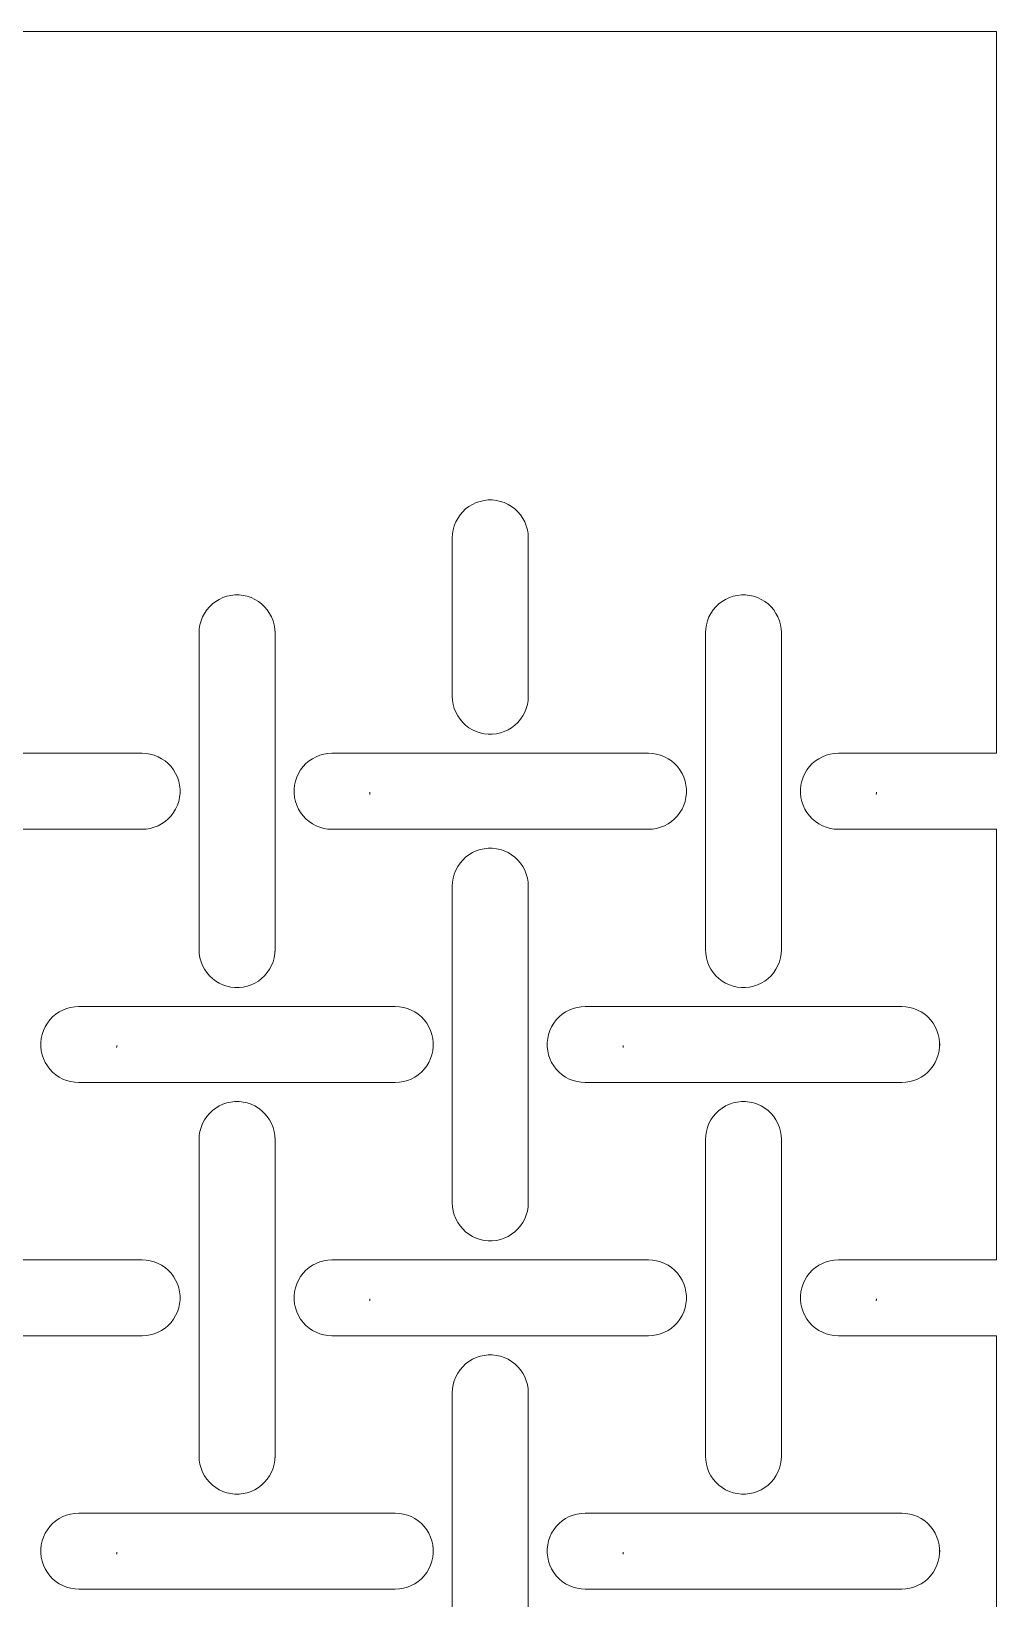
# Model space of a CAD drawing. Header units: metres. Extents: x 0 to 140, y 0 to 240.
# Drawn here: x 101.9 to 140, y 178.1 to 240 of the extents above; entities that cross this region are included whole.
import ezdxf

# ---------------------------------------------------------------- set-up
doc = ezdxf.new("R2010")
doc.units = ezdxf.units.M
doc.layers.add('TOP', color=1, linetype='Continuous', lineweight=0)

msp = doc.modelspace()

# ---------------------------------------------------------------- linework, layer by layer
at = {"layer": 'TOP'}
for p, q in [((140, 240), (0, 240)), ((140, 211.5), (140, 240)), ((118.715, 220.773), (118.806, 220.908)), ((118.806, 220.908), (118.911, 221.032)), ((118.911, 221.032), (119.029, 221.143)), ((119.029, 221.143), (119.158, 221.242)), ((119.158, 221.242), (119.297, 221.325)), ((119.297, 221.325), (119.445, 221.393)), ((119.445, 221.393), (119.599, 221.445)), ((119.599, 221.445), (119.757, 221.48)), ((119.757, 221.48), (119.919, 221.498)), ((119.919, 221.498), (120.081, 221.498)), ((120.081, 221.498), (120.243, 221.48)), ((120.243, 221.48), (120.401, 221.445)), ((120.401, 221.445), (120.555, 221.393)), ((120.555, 221.393), (120.703, 221.325)), ((120.703, 221.325), (120.842, 221.242)), ((120.842, 221.242), (120.971, 221.143)), ((120.971, 221.143), (121.089, 221.032)), ((121.089, 221.032), (121.194, 220.908)), ((121.194, 220.908), (121.285, 220.773)), ((118.509, 220.162), (118.535, 220.322)), ((118.535, 220.322), (118.579, 220.479)), ((118.579, 220.479), (118.639, 220.63)), ((118.639, 220.63), (118.715, 220.773)), ((121.285, 220.773), (121.361, 220.63)), ((121.361, 220.63), (121.421, 220.479)), ((121.421, 220.479), (121.465, 220.322)), ((121.465, 220.322), (121.491, 220.162)), ((118.5, 220), (118.509, 220.162)), ((118.5, 213.75), (118.5, 220)), ((121.491, 220.162), (121.5, 220)), ((121.5, 213.75), (121.5, 220)), ((108.806, 217.158), (108.911, 217.282)), ((108.911, 217.282), (109.029, 217.393)), ((109.029, 217.393), (109.158, 217.492)), ((109.158, 217.492), (109.297, 217.575)), ((109.297, 217.575), (109.445, 217.643)), ((109.445, 217.643), (109.599, 217.695)), ((109.599, 217.695), (109.757, 217.73)), ((109.757, 217.73), (109.919, 217.748)), ((109.919, 217.748), (110.081, 217.748)), ((110.081, 217.748), (110.243, 217.73)), ((110.243, 217.73), (110.401, 217.695)), ((110.401, 217.695), (110.555, 217.643)), ((110.555, 217.643), (110.703, 217.575)), ((110.703, 217.575), (110.842, 217.492)), ((110.842, 217.492), (110.971, 217.393)), ((110.971, 217.393), (111.089, 217.282)), ((111.089, 217.282), (111.194, 217.158)), ((128.806, 217.158), (128.911, 217.282)), ((128.911, 217.282), (129.029, 217.393)), ((129.029, 217.393), (129.158, 217.492)), ((129.158, 217.492), (129.297, 217.575)), ((129.297, 217.575), (129.445, 217.643)), ((129.445, 217.643), (129.599, 217.695)), ((129.599, 217.695), (129.757, 217.73)), ((129.757, 217.73), (129.919, 217.748)), ((129.919, 217.748), (130.081, 217.748)), ((130.081, 217.748), (130.243, 217.73)), ((130.243, 217.73), (130.401, 217.695)), ((130.401, 217.695), (130.555, 217.643)), ((130.555, 217.643), (130.703, 217.575)), ((130.703, 217.575), (130.842, 217.492)), ((130.842, 217.492), (130.971, 217.393)), ((130.971, 217.393), (131.089, 217.282)), ((131.089, 217.282), (131.194, 217.158)), ((108.509, 216.412), (108.535, 216.572)), ((108.535, 216.572), (108.579, 216.729)), ((108.579, 216.729), (108.639, 216.88)), ((108.639, 216.88), (108.715, 217.023)), ((108.715, 217.023), (108.806, 217.158)), ((111.194, 217.158), (111.285, 217.023)), ((111.285, 217.023), (111.361, 216.88)), ((111.361, 216.88), (111.421, 216.729)), ((111.421, 216.729), (111.465, 216.572)), ((111.465, 216.572), (111.491, 216.412)), ((128.509, 216.412), (128.535, 216.572)), ((128.535, 216.572), (128.579, 216.729)), ((128.579, 216.729), (128.639, 216.88)), ((128.639, 216.88), (128.715, 217.023)), ((128.715, 217.023), (128.806, 217.158)), ((131.194, 217.158), (131.285, 217.023)), ((131.285, 217.023), (131.361, 216.88)), ((131.361, 216.88), (131.421, 216.729)), ((131.421, 216.729), (131.465, 216.572)), ((131.465, 216.572), (131.491, 216.412)), ((108.5, 216.25), (108.509, 216.412)), ((108.5, 203.75), (108.5, 216.25)), ((111.491, 216.412), (111.5, 216.25)), ((111.5, 203.75), (111.5, 216.25)), ((128.5, 216.25), (128.509, 216.412)), ((128.5, 203.75), (128.5, 216.25)), ((131.491, 216.412), (131.5, 216.25)), ((131.5, 203.75), (131.5, 216.25)), ((118.5, 213.75), (118.509, 213.588)), ((118.509, 213.588), (118.535, 213.428)), ((121.465, 213.428), (121.491, 213.588)), ((121.491, 213.588), (121.5, 213.75)), ((118.535, 213.428), (118.579, 213.271)), ((118.579, 213.271), (118.639, 213.12)), ((118.639, 213.12), (118.715, 212.977)), ((118.715, 212.977), (118.806, 212.842)), ((121.194, 212.842), (121.285, 212.977)), ((121.285, 212.977), (121.361, 213.12)), ((121.361, 213.12), (121.421, 213.271)), ((121.421, 213.271), (121.465, 213.428)), ((118.806, 212.842), (118.911, 212.718)), ((118.911, 212.718), (119.029, 212.607)), ((119.029, 212.607), (119.158, 212.508)), ((119.158, 212.508), (119.297, 212.425)), ((119.297, 212.425), (119.445, 212.357)), ((119.445, 212.357), (119.599, 212.305)), ((119.599, 212.305), (119.757, 212.27)), ((119.757, 212.27), (119.919, 212.252)), ((119.919, 212.252), (120.081, 212.252)), ((120.081, 212.252), (120.243, 212.27)), ((120.243, 212.27), (120.401, 212.305)), ((120.401, 212.305), (120.555, 212.357)), ((120.555, 212.357), (120.703, 212.425)), ((120.703, 212.425), (120.842, 212.508)), ((120.842, 212.508), (120.971, 212.607)), ((120.971, 212.607), (121.089, 212.718)), ((121.089, 212.718), (121.194, 212.842)), ((93.75, 211.5), (106.25, 211.5)), ((106.25, 211.5), (106.412, 211.491)), ((106.412, 211.491), (106.572, 211.465)), ((106.572, 211.465), (106.729, 211.421)), ((106.729, 211.421), (106.88, 211.361)), ((106.88, 211.361), (107.023, 211.285)), ((107.023, 211.285), (107.158, 211.194)), ((107.158, 211.194), (107.282, 211.089)), ((107.282, 211.089), (107.393, 210.971)), ((112.607, 210.971), (112.718, 211.089)), ((112.718, 211.089), (112.842, 211.194)), ((112.842, 211.194), (112.977, 211.285)), ((112.977, 211.285), (113.12, 211.361)), ((113.12, 211.361), (113.271, 211.421)), ((113.271, 211.421), (113.428, 211.465)), ((113.428, 211.465), (113.588, 211.491)), ((113.588, 211.491), (113.75, 211.5)), ((113.75, 211.5), (126.25, 211.5)), ((126.25, 211.5), (126.412, 211.491)), ((126.412, 211.491), (126.572, 211.465)), ((126.572, 211.465), (126.729, 211.421)), ((126.729, 211.421), (126.88, 211.361)), ((126.88, 211.361), (127.023, 211.285)), ((127.023, 211.285), (127.158, 211.194)), ((127.158, 211.194), (127.282, 211.089)), ((127.282, 211.089), (127.393, 210.971)), ((132.607, 210.971), (132.718, 211.089)), ((132.718, 211.089), (132.842, 211.194)), ((132.842, 211.194), (132.977, 211.285)), ((132.977, 211.285), (133.12, 211.361)), ((133.12, 211.361), (133.271, 211.421)), ((133.271, 211.421), (133.428, 211.465)), ((133.428, 211.465), (133.588, 211.491)), ((133.588, 211.491), (133.75, 211.5)), ((133.75, 211.5), (140, 211.5)), ((107.393, 210.971), (107.492, 210.842)), ((107.492, 210.842), (107.575, 210.703)), ((107.575, 210.703), (107.643, 210.555)), ((107.643, 210.555), (107.695, 210.401)), ((107.695, 210.401), (107.73, 210.243)), ((112.27, 210.243), (112.305, 210.401)), ((112.305, 210.401), (112.357, 210.555)), ((112.357, 210.555), (112.425, 210.703)), ((112.425, 210.703), (112.508, 210.842)), ((112.508, 210.842), (112.607, 210.971)), ((127.393, 210.971), (127.492, 210.842)), ((127.492, 210.842), (127.575, 210.703)), ((127.575, 210.703), (127.643, 210.555)), ((127.643, 210.555), (127.695, 210.401)), ((127.695, 210.401), (127.73, 210.243)), ((132.27, 210.243), (132.305, 210.401)), ((132.305, 210.401), (132.357, 210.555)), ((132.357, 210.555), (132.425, 210.703)), ((132.425, 210.703), (132.508, 210.842)), ((132.508, 210.842), (132.607, 210.971)), ((107.73, 210.243), (107.748, 210.081)), ((107.748, 209.919), (107.73, 209.757)), ((107.748, 210.081), (107.748, 209.919)), ((112.252, 210.081), (112.27, 210.243)), ((112.252, 209.919), (112.252, 210.081)), ((112.27, 209.757), (112.252, 209.919)), ((127.73, 210.243), (127.748, 210.081)), ((127.748, 209.919), (127.73, 209.757)), ((127.748, 210.081), (127.748, 209.919)), ((132.252, 210.081), (132.27, 210.243)), ((132.252, 209.919), (132.252, 210.081)), ((132.27, 209.757), (132.252, 209.919)), ((107.492, 209.158), (107.393, 209.029)), ((107.575, 209.297), (107.492, 209.158)), ((107.643, 209.445), (107.575, 209.297)), ((107.695, 209.599), (107.643, 209.445)), ((107.73, 209.757), (107.695, 209.599)), ((112.305, 209.599), (112.27, 209.757)), ((112.357, 209.445), (112.305, 209.599)), ((112.425, 209.297), (112.357, 209.445)), ((112.508, 209.158), (112.425, 209.297)), ((112.607, 209.029), (112.508, 209.158)), ((127.492, 209.158), (127.393, 209.029)), ((127.575, 209.297), (127.492, 209.158)), ((127.643, 209.445), (127.575, 209.297)), ((127.695, 209.599), (127.643, 209.445)), ((127.73, 209.757), (127.695, 209.599)), ((132.305, 209.599), (132.27, 209.757)), ((132.357, 209.445), (132.305, 209.599)), ((132.425, 209.297), (132.357, 209.445)), ((132.508, 209.158), (132.425, 209.297)), ((132.607, 209.029), (132.508, 209.158)), ((106.572, 208.535), (106.412, 208.509)), ((106.729, 208.579), (106.572, 208.535)), ((106.88, 208.639), (106.729, 208.579)), ((107.023, 208.715), (106.88, 208.639)), ((107.158, 208.806), (107.023, 208.715)), ((107.282, 208.911), (107.158, 208.806)), ((107.393, 209.029), (107.282, 208.911)), ((112.718, 208.911), (112.607, 209.029)), ((112.842, 208.806), (112.718, 208.911)), ((112.977, 208.715), (112.842, 208.806)), ((113.12, 208.639), (112.977, 208.715)), ((113.271, 208.579), (113.12, 208.639)), ((113.428, 208.535), (113.271, 208.579)), ((113.588, 208.509), (113.428, 208.535)), ((126.572, 208.535), (126.412, 208.509)), ((126.729, 208.579), (126.572, 208.535)), ((126.88, 208.639), (126.729, 208.579)), ((127.023, 208.715), (126.88, 208.639)), ((127.158, 208.806), (127.023, 208.715)), ((127.282, 208.911), (127.158, 208.806)), ((127.393, 209.029), (127.282, 208.911)), ((132.718, 208.911), (132.607, 209.029)), ((132.842, 208.806), (132.718, 208.911)), ((132.977, 208.715), (132.842, 208.806)), ((133.12, 208.639), (132.977, 208.715)), ((133.271, 208.579), (133.12, 208.639)), ((133.428, 208.535), (133.271, 208.579)), ((133.588, 208.509), (133.428, 208.535)), ((93.75, 208.5), (106.25, 208.5)), ((106.412, 208.509), (106.25, 208.5)), ((113.75, 208.5), (113.588, 208.509)), ((113.75, 208.5), (126.25, 208.5)), ((126.412, 208.509), (126.25, 208.5)), ((133.75, 208.5), (133.588, 208.509)), ((133.75, 208.5), (140, 208.5)), ((140, 191.5), (140, 208.5)), ((118.911, 207.282), (119.029, 207.393)), ((119.029, 207.393), (119.158, 207.492)), ((119.158, 207.492), (119.297, 207.575)), ((119.297, 207.575), (119.445, 207.643)), ((119.445, 207.643), (119.599, 207.695)), ((119.599, 207.695), (119.757, 207.73)), ((119.757, 207.73), (119.919, 207.748)), ((119.919, 207.748), (120.081, 207.748)), ((120.081, 207.748), (120.243, 207.73)), ((120.243, 207.73), (120.401, 207.695)), ((120.401, 207.695), (120.555, 207.643)), ((120.555, 207.643), (120.703, 207.575)), ((120.703, 207.575), (120.842, 207.492)), ((120.842, 207.492), (120.971, 207.393)), ((120.971, 207.393), (121.089, 207.282)), ((118.535, 206.572), (118.579, 206.729)), ((118.579, 206.729), (118.639, 206.88)), ((118.639, 206.88), (118.715, 207.023)), ((118.715, 207.023), (118.806, 207.158)), ((118.806, 207.158), (118.911, 207.282)), ((121.089, 207.282), (121.194, 207.158)), ((121.194, 207.158), (121.285, 207.023)), ((121.285, 207.023), (121.361, 206.88)), ((121.361, 206.88), (121.421, 206.729)), ((121.421, 206.729), (121.465, 206.572)), ((118.5, 206.25), (118.509, 206.412)), ((118.5, 193.75), (118.5, 206.25)), ((118.509, 206.412), (118.535, 206.572)), ((121.465, 206.572), (121.491, 206.412)), ((121.491, 206.412), (121.5, 206.25)), ((121.5, 193.75), (121.5, 206.25)), ((108.5, 203.75), (108.509, 203.588)), ((108.509, 203.588), (108.535, 203.428)), ((111.465, 203.428), (111.491, 203.588)), ((111.491, 203.588), (111.5, 203.75)), ((128.5, 203.75), (128.509, 203.588)), ((128.509, 203.588), (128.535, 203.428)), ((131.465, 203.428), (131.491, 203.588)), ((131.491, 203.588), (131.5, 203.75)), ((108.535, 203.428), (108.579, 203.271)), ((108.579, 203.271), (108.639, 203.12)), ((108.639, 203.12), (108.715, 202.977)), ((108.715, 202.977), (108.806, 202.842)), ((111.194, 202.842), (111.285, 202.977)), ((111.285, 202.977), (111.361, 203.12)), ((111.361, 203.12), (111.421, 203.271)), ((111.421, 203.271), (111.465, 203.428)), ((128.535, 203.428), (128.579, 203.271)), ((128.579, 203.271), (128.639, 203.12)), ((128.639, 203.12), (128.715, 202.977)), ((128.715, 202.977), (128.806, 202.842)), ((131.194, 202.842), (131.285, 202.977)), ((131.285, 202.977), (131.361, 203.12)), ((131.361, 203.12), (131.421, 203.271)), ((131.421, 203.271), (131.465, 203.428)), ((108.806, 202.842), (108.911, 202.718)), ((108.911, 202.718), (109.029, 202.607)), ((109.029, 202.607), (109.158, 202.508)), ((109.158, 202.508), (109.297, 202.425)), ((109.297, 202.425), (109.445, 202.357)), ((109.445, 202.357), (109.599, 202.305)), ((110.401, 202.305), (110.555, 202.357)), ((110.555, 202.357), (110.703, 202.425)), ((110.703, 202.425), (110.842, 202.508)), ((110.842, 202.508), (110.971, 202.607)), ((110.971, 202.607), (111.089, 202.718)), ((111.089, 202.718), (111.194, 202.842)), ((128.806, 202.842), (128.911, 202.718)), ((128.911, 202.718), (129.029, 202.607)), ((129.029, 202.607), (129.158, 202.508)), ((129.158, 202.508), (129.297, 202.425)), ((129.297, 202.425), (129.445, 202.357)), ((129.445, 202.357), (129.599, 202.305)), ((130.401, 202.305), (130.555, 202.357)), ((130.555, 202.357), (130.703, 202.425)), ((130.703, 202.425), (130.842, 202.508)), ((130.842, 202.508), (130.971, 202.607)), ((130.971, 202.607), (131.089, 202.718)), ((131.089, 202.718), (131.194, 202.842)), ((109.599, 202.305), (109.757, 202.27)), ((109.757, 202.27), (109.919, 202.252)), ((109.919, 202.252), (110.081, 202.252)), ((110.081, 202.252), (110.243, 202.27)), ((110.243, 202.27), (110.401, 202.305)), ((129.599, 202.305), (129.757, 202.27)), ((129.757, 202.27), (129.919, 202.252)), ((129.919, 202.252), (130.081, 202.252)), ((130.081, 202.252), (130.243, 202.27)), ((130.243, 202.27), (130.401, 202.305)), ((102.718, 201.089), (102.842, 201.194)), ((102.842, 201.194), (102.977, 201.285)), ((102.977, 201.285), (103.12, 201.361)), ((103.12, 201.361), (103.271, 201.421)), ((103.271, 201.421), (103.428, 201.465)), ((103.428, 201.465), (103.588, 201.491)), ((103.588, 201.491), (103.75, 201.5)), ((103.75, 201.5), (116.25, 201.5)), ((116.25, 201.5), (116.412, 201.491)), ((116.412, 201.491), (116.572, 201.465)), ((116.572, 201.465), (116.729, 201.421)), ((116.729, 201.421), (116.88, 201.361)), ((116.88, 201.361), (117.023, 201.285)), ((117.023, 201.285), (117.158, 201.194)), ((117.158, 201.194), (117.282, 201.089)), ((122.718, 201.089), (122.842, 201.194)), ((122.842, 201.194), (122.977, 201.285)), ((122.977, 201.285), (123.12, 201.361)), ((123.12, 201.361), (123.271, 201.421)), ((123.271, 201.421), (123.428, 201.465)), ((123.428, 201.465), (123.588, 201.491)), ((123.588, 201.491), (123.75, 201.5)), ((123.75, 201.5), (136.25, 201.5)), ((136.25, 201.5), (136.412, 201.491)), ((136.412, 201.491), (136.572, 201.465)), ((136.572, 201.465), (136.729, 201.421)), ((136.729, 201.421), (136.88, 201.361)), ((136.88, 201.361), (137.023, 201.285)), ((137.023, 201.285), (137.158, 201.194)), ((137.158, 201.194), (137.282, 201.089)), ((102.305, 200.401), (102.357, 200.555)), ((102.357, 200.555), (102.425, 200.703)), ((102.425, 200.703), (102.508, 200.842)), ((102.508, 200.842), (102.607, 200.971)), ((102.607, 200.971), (102.718, 201.089)), ((117.282, 201.089), (117.393, 200.971)), ((117.393, 200.971), (117.492, 200.842)), ((117.492, 200.842), (117.575, 200.703)), ((117.575, 200.703), (117.643, 200.555)), ((117.643, 200.555), (117.695, 200.401)), ((122.305, 200.401), (122.357, 200.555)), ((122.357, 200.555), (122.425, 200.703)), ((122.425, 200.703), (122.508, 200.842)), ((122.508, 200.842), (122.607, 200.971)), ((122.607, 200.971), (122.718, 201.089)), ((137.282, 201.089), (137.393, 200.971)), ((137.393, 200.971), (137.492, 200.842)), ((137.492, 200.842), (137.575, 200.703)), ((137.575, 200.703), (137.643, 200.555)), ((137.643, 200.555), (137.695, 200.401)), ((102.252, 200.081), (102.27, 200.243)), ((102.252, 199.919), (102.252, 200.081)), ((102.27, 199.757), (102.252, 199.919)), ((102.27, 200.243), (102.305, 200.401)), ((117.695, 200.401), (117.73, 200.243)), ((117.73, 200.243), (117.748, 200.081)), ((117.748, 199.919), (117.73, 199.757)), ((117.748, 200.081), (117.748, 199.919)), ((122.252, 200.081), (122.27, 200.243)), ((122.252, 199.919), (122.252, 200.081)), ((122.27, 199.757), (122.252, 199.919)), ((122.27, 200.243), (122.305, 200.401)), ((137.695, 200.401), (137.73, 200.243)), ((137.73, 200.243), (137.748, 200.081)), ((137.748, 199.919), (137.73, 199.757)), ((137.748, 200.081), (137.748, 199.919)), ((102.305, 199.599), (102.27, 199.757)), ((102.357, 199.445), (102.305, 199.599)), ((102.425, 199.297), (102.357, 199.445)), ((102.508, 199.158), (102.425, 199.297)), ((117.575, 199.297), (117.492, 199.158)), ((117.643, 199.445), (117.575, 199.297)), ((117.695, 199.599), (117.643, 199.445)), ((117.73, 199.757), (117.695, 199.599)), ((122.305, 199.599), (122.27, 199.757)), ((122.357, 199.445), (122.305, 199.599)), ((122.425, 199.297), (122.357, 199.445)), ((122.508, 199.158), (122.425, 199.297)), ((137.575, 199.297), (137.492, 199.158)), ((137.643, 199.445), (137.575, 199.297)), ((137.695, 199.599), (137.643, 199.445)), ((137.73, 199.757), (137.695, 199.599)), ((102.607, 199.029), (102.508, 199.158)), ((102.718, 198.911), (102.607, 199.029)), ((102.842, 198.806), (102.718, 198.911)), ((102.977, 198.715), (102.842, 198.806)), ((103.12, 198.639), (102.977, 198.715)), ((103.271, 198.579), (103.12, 198.639)), ((116.88, 198.639), (116.729, 198.579)), ((117.023, 198.715), (116.88, 198.639)), ((117.158, 198.806), (117.023, 198.715)), ((117.282, 198.911), (117.158, 198.806)), ((117.393, 199.029), (117.282, 198.911)), ((117.492, 199.158), (117.393, 199.029)), ((122.607, 199.029), (122.508, 199.158)), ((122.718, 198.911), (122.607, 199.029)), ((122.842, 198.806), (122.718, 198.911)), ((122.977, 198.715), (122.842, 198.806)), ((123.12, 198.639), (122.977, 198.715)), ((123.271, 198.579), (123.12, 198.639)), ((136.88, 198.639), (136.729, 198.579)), ((137.023, 198.715), (136.88, 198.639)), ((137.158, 198.806), (137.023, 198.715)), ((137.282, 198.911), (137.158, 198.806)), ((137.393, 199.029), (137.282, 198.911)), ((137.492, 199.158), (137.393, 199.029)), ((103.428, 198.535), (103.271, 198.579)), ((103.588, 198.509), (103.428, 198.535)), ((103.75, 198.5), (103.588, 198.509)), ((103.75, 198.5), (116.25, 198.5)), ((116.412, 198.509), (116.25, 198.5)), ((116.572, 198.535), (116.412, 198.509)), ((116.729, 198.579), (116.572, 198.535)), ((123.428, 198.535), (123.271, 198.579)), ((123.588, 198.509), (123.428, 198.535)), ((123.75, 198.5), (123.588, 198.509)), ((123.75, 198.5), (136.25, 198.5)), ((136.412, 198.509), (136.25, 198.5)), ((136.572, 198.535), (136.412, 198.509)), ((136.729, 198.579), (136.572, 198.535)), ((108.911, 197.282), (109.029, 197.393)), ((109.029, 197.393), (109.158, 197.492)), ((109.158, 197.492), (109.297, 197.575)), ((109.297, 197.575), (109.445, 197.643)), ((109.445, 197.643), (109.599, 197.695)), ((109.599, 197.695), (109.757, 197.73)), ((109.757, 197.73), (109.919, 197.748)), ((109.919, 197.748), (110.081, 197.748)), ((110.081, 197.748), (110.243, 197.73)), ((110.243, 197.73), (110.401, 197.695)), ((110.401, 197.695), (110.555, 197.643)), ((110.555, 197.643), (110.703, 197.575)), ((110.703, 197.575), (110.842, 197.492)), ((110.842, 197.492), (110.971, 197.393)), ((110.971, 197.393), (111.089, 197.282)), ((128.911, 197.282), (129.029, 197.393)), ((129.029, 197.393), (129.158, 197.492)), ((129.158, 197.492), (129.297, 197.575)), ((129.297, 197.575), (129.445, 197.643)), ((129.445, 197.643), (129.599, 197.695)), ((129.599, 197.695), (129.757, 197.73)), ((129.757, 197.73), (129.919, 197.748)), ((129.919, 197.748), (130.081, 197.748)), ((130.081, 197.748), (130.243, 197.73)), ((130.243, 197.73), (130.401, 197.695)), ((130.401, 197.695), (130.555, 197.643)), ((130.555, 197.643), (130.703, 197.575)), ((130.703, 197.575), (130.842, 197.492)), ((130.842, 197.492), (130.971, 197.393)), ((130.971, 197.393), (131.089, 197.282)), ((108.579, 196.729), (108.639, 196.88)), ((108.639, 196.88), (108.715, 197.023)), ((108.715, 197.023), (108.806, 197.158)), ((108.806, 197.158), (108.911, 197.282)), ((111.089, 197.282), (111.194, 197.158)), ((111.194, 197.158), (111.285, 197.023)), ((111.285, 197.023), (111.361, 196.88)), ((111.361, 196.88), (111.421, 196.729)), ((128.579, 196.729), (128.639, 196.88)), ((128.639, 196.88), (128.715, 197.023)), ((128.715, 197.023), (128.806, 197.158)), ((128.806, 197.158), (128.911, 197.282)), ((131.089, 197.282), (131.194, 197.158)), ((131.194, 197.158), (131.285, 197.023)), ((131.285, 197.023), (131.361, 196.88)), ((131.361, 196.88), (131.421, 196.729)), ((108.5, 196.25), (108.509, 196.412)), ((108.5, 183.75), (108.5, 196.25)), ((108.509, 196.412), (108.535, 196.572)), ((108.535, 196.572), (108.579, 196.729)), ((111.421, 196.729), (111.465, 196.572)), ((111.465, 196.572), (111.491, 196.412)), ((111.491, 196.412), (111.5, 196.25)), ((111.5, 183.75), (111.5, 196.25)), ((128.5, 196.25), (128.509, 196.412)), ((128.5, 183.75), (128.5, 196.25)), ((128.509, 196.412), (128.535, 196.572)), ((128.535, 196.572), (128.579, 196.729)), ((131.421, 196.729), (131.465, 196.572)), ((131.465, 196.572), (131.491, 196.412)), ((131.491, 196.412), (131.5, 196.25)), ((131.5, 183.75), (131.5, 196.25)), ((118.5, 193.75), (118.509, 193.588)), ((121.491, 193.588), (121.5, 193.75)), ((118.509, 193.588), (118.535, 193.428)), ((118.535, 193.428), (118.579, 193.271)), ((118.579, 193.271), (118.639, 193.12)), ((118.639, 193.12), (118.715, 192.977)), ((121.285, 192.977), (121.361, 193.12)), ((121.361, 193.12), (121.421, 193.271)), ((121.421, 193.271), (121.465, 193.428)), ((121.465, 193.428), (121.491, 193.588)), ((118.715, 192.977), (118.806, 192.842)), ((118.806, 192.842), (118.911, 192.718)), ((118.911, 192.718), (119.029, 192.607)), ((119.029, 192.607), (119.158, 192.508)), ((119.158, 192.508), (119.297, 192.425)), ((120.703, 192.425), (120.842, 192.508)), ((120.842, 192.508), (120.971, 192.607)), ((120.971, 192.607), (121.089, 192.718)), ((121.089, 192.718), (121.194, 192.842)), ((121.194, 192.842), (121.285, 192.977)), ((119.297, 192.425), (119.445, 192.357)), ((119.445, 192.357), (119.599, 192.305)), ((119.599, 192.305), (119.757, 192.27)), ((119.757, 192.27), (119.919, 192.252)), ((119.919, 192.252), (120.081, 192.252)), ((120.081, 192.252), (120.243, 192.27)), ((120.243, 192.27), (120.401, 192.305)), ((120.401, 192.305), (120.555, 192.357)), ((120.555, 192.357), (120.703, 192.425)), ((93.75, 191.5), (106.25, 191.5)), ((106.25, 191.5), (106.412, 191.491)), ((106.412, 191.491), (106.572, 191.465)), ((106.572, 191.465), (106.729, 191.421)), ((106.729, 191.421), (106.88, 191.361)), ((106.88, 191.361), (107.023, 191.285)), ((107.023, 191.285), (107.158, 191.194)), ((112.842, 191.194), (112.977, 191.285)), ((112.977, 191.285), (113.12, 191.361)), ((113.12, 191.361), (113.271, 191.421)), ((113.271, 191.421), (113.428, 191.465)), ((113.428, 191.465), (113.588, 191.491)), ((113.588, 191.491), (113.75, 191.5)), ((113.75, 191.5), (126.25, 191.5)), ((126.25, 191.5), (126.412, 191.491)), ((126.412, 191.491), (126.572, 191.465)), ((126.572, 191.465), (126.729, 191.421)), ((126.729, 191.421), (126.88, 191.361)), ((126.88, 191.361), (127.023, 191.285)), ((127.023, 191.285), (127.158, 191.194)), ((132.842, 191.194), (132.977, 191.285)), ((132.977, 191.285), (133.12, 191.361)), ((133.12, 191.361), (133.271, 191.421)), ((133.271, 191.421), (133.428, 191.465)), ((133.428, 191.465), (133.588, 191.491)), ((133.588, 191.491), (133.75, 191.5)), ((133.75, 191.5), (140, 191.5)), ((107.158, 191.194), (107.282, 191.089)), ((107.282, 191.089), (107.393, 190.971)), ((107.393, 190.971), (107.492, 190.842)), ((107.492, 190.842), (107.575, 190.703)), ((107.575, 190.703), (107.643, 190.555)), ((112.357, 190.555), (112.425, 190.703)), ((112.425, 190.703), (112.508, 190.842)), ((112.508, 190.842), (112.607, 190.971)), ((112.607, 190.971), (112.718, 191.089)), ((112.718, 191.089), (112.842, 191.194)), ((127.158, 191.194), (127.282, 191.089)), ((127.282, 191.089), (127.393, 190.971)), ((127.393, 190.971), (127.492, 190.842)), ((127.492, 190.842), (127.575, 190.703)), ((127.575, 190.703), (127.643, 190.555)), ((132.357, 190.555), (132.425, 190.703)), ((132.425, 190.703), (132.508, 190.842)), ((132.508, 190.842), (132.607, 190.971)), ((132.607, 190.971), (132.718, 191.089)), ((132.718, 191.089), (132.842, 191.194)), ((107.643, 190.555), (107.695, 190.401)), ((107.695, 190.401), (107.73, 190.243)), ((107.73, 190.243), (107.748, 190.081)), ((107.748, 190.081), (107.748, 189.919)), ((112.252, 190.081), (112.27, 190.243)), ((112.252, 189.919), (112.252, 190.081)), ((112.27, 190.243), (112.305, 190.401)), ((112.305, 190.401), (112.357, 190.555)), ((127.643, 190.555), (127.695, 190.401)), ((127.695, 190.401), (127.73, 190.243)), ((127.73, 190.243), (127.748, 190.081)), ((127.748, 190.081), (127.748, 189.919)), ((132.252, 190.081), (132.27, 190.243)), ((132.252, 189.919), (132.252, 190.081)), ((132.27, 190.243), (132.305, 190.401)), ((132.305, 190.401), (132.357, 190.555)), ((107.643, 189.445), (107.575, 189.297)), ((107.695, 189.599), (107.643, 189.445)), ((107.73, 189.757), (107.695, 189.599)), ((107.748, 189.919), (107.73, 189.757)), ((112.27, 189.757), (112.252, 189.919)), ((112.305, 189.599), (112.27, 189.757)), ((112.357, 189.445), (112.305, 189.599)), ((112.425, 189.297), (112.357, 189.445)), ((127.643, 189.445), (127.575, 189.297)), ((127.695, 189.599), (127.643, 189.445)), ((127.73, 189.757), (127.695, 189.599)), ((127.748, 189.919), (127.73, 189.757)), ((132.27, 189.757), (132.252, 189.919)), ((132.305, 189.599), (132.27, 189.757)), ((132.357, 189.445), (132.305, 189.599)), ((132.425, 189.297), (132.357, 189.445)), ((107.158, 188.806), (107.023, 188.715)), ((107.282, 188.911), (107.158, 188.806)), ((107.393, 189.029), (107.282, 188.911)), ((107.492, 189.158), (107.393, 189.029)), ((107.575, 189.297), (107.492, 189.158)), ((112.508, 189.158), (112.425, 189.297)), ((112.607, 189.029), (112.508, 189.158)), ((112.718, 188.911), (112.607, 189.029)), ((112.842, 188.806), (112.718, 188.911)), ((112.977, 188.715), (112.842, 188.806)), ((127.158, 188.806), (127.023, 188.715)), ((127.282, 188.911), (127.158, 188.806)), ((127.393, 189.029), (127.282, 188.911)), ((127.492, 189.158), (127.393, 189.029)), ((127.575, 189.297), (127.492, 189.158)), ((132.508, 189.158), (132.425, 189.297)), ((132.607, 189.029), (132.508, 189.158)), ((132.718, 188.911), (132.607, 189.029)), ((132.842, 188.806), (132.718, 188.911)), ((132.977, 188.715), (132.842, 188.806)), ((93.75, 188.5), (106.25, 188.5)), ((106.412, 188.509), (106.25, 188.5)), ((106.572, 188.535), (106.412, 188.509)), ((106.729, 188.579), (106.572, 188.535)), ((106.88, 188.639), (106.729, 188.579)), ((107.023, 188.715), (106.88, 188.639)), ((113.12, 188.639), (112.977, 188.715)), ((113.271, 188.579), (113.12, 188.639)), ((113.428, 188.535), (113.271, 188.579)), ((113.588, 188.509), (113.428, 188.535)), ((113.75, 188.5), (113.588, 188.509)), ((113.75, 188.5), (126.25, 188.5)), ((126.412, 188.509), (126.25, 188.5)), ((126.572, 188.535), (126.412, 188.509)), ((126.729, 188.579), (126.572, 188.535)), ((126.88, 188.639), (126.729, 188.579)), ((127.023, 188.715), (126.88, 188.639)), ((133.12, 188.639), (132.977, 188.715)), ((133.271, 188.579), (133.12, 188.639)), ((133.428, 188.535), (133.271, 188.579)), ((133.588, 188.509), (133.428, 188.535)), ((133.75, 188.5), (133.588, 188.509)), ((133.75, 188.5), (140, 188.5)), ((140, 171.5), (140, 188.5)), ((119.029, 187.393), (119.158, 187.492)), ((119.158, 187.492), (119.297, 187.575)), ((119.297, 187.575), (119.445, 187.643)), ((119.445, 187.643), (119.599, 187.695)), ((119.599, 187.695), (119.757, 187.73)), ((119.757, 187.73), (119.919, 187.748)), ((119.919, 187.748), (120.081, 187.748)), ((120.081, 187.748), (120.243, 187.73)), ((120.243, 187.73), (120.401, 187.695)), ((120.401, 187.695), (120.555, 187.643)), ((120.555, 187.643), (120.703, 187.575)), ((120.703, 187.575), (120.842, 187.492)), ((120.842, 187.492), (120.971, 187.393)), ((118.579, 186.729), (118.639, 186.88)), ((118.639, 186.88), (118.715, 187.023)), ((118.715, 187.023), (118.806, 187.158)), ((118.806, 187.158), (118.911, 187.282)), ((118.911, 187.282), (119.029, 187.393)), ((120.971, 187.393), (121.089, 187.282)), ((121.089, 187.282), (121.194, 187.158)), ((121.194, 187.158), (121.285, 187.023)), ((121.285, 187.023), (121.361, 186.88)), ((121.361, 186.88), (121.421, 186.729)), ((118.5, 186.25), (118.509, 186.412)), ((118.5, 173.75), (118.5, 186.25)), ((118.509, 186.412), (118.535, 186.572)), ((118.535, 186.572), (118.579, 186.729)), ((121.421, 186.729), (121.465, 186.572)), ((121.465, 186.572), (121.491, 186.412)), ((121.491, 186.412), (121.5, 186.25)), ((121.5, 173.75), (121.5, 186.25)), ((108.5, 183.75), (108.509, 183.588)), ((108.509, 183.588), (108.535, 183.428)), ((108.535, 183.428), (108.579, 183.271)), ((108.579, 183.271), (108.639, 183.12)), ((111.361, 183.12), (111.421, 183.271)), ((111.421, 183.271), (111.465, 183.428)), ((111.465, 183.428), (111.491, 183.588)), ((111.491, 183.588), (111.5, 183.75)), ((128.5, 183.75), (128.509, 183.588)), ((128.509, 183.588), (128.535, 183.428)), ((128.535, 183.428), (128.579, 183.271)), ((128.579, 183.271), (128.639, 183.12)), ((131.361, 183.12), (131.421, 183.271)), ((131.421, 183.271), (131.465, 183.428)), ((131.465, 183.428), (131.491, 183.588)), ((131.491, 183.588), (131.5, 183.75)), ((108.639, 183.12), (108.715, 182.977)), ((108.715, 182.977), (108.806, 182.842)), ((108.806, 182.842), (108.911, 182.718)), ((108.911, 182.718), (109.029, 182.607)), ((109.029, 182.607), (109.158, 182.508)), ((110.842, 182.508), (110.971, 182.607)), ((110.971, 182.607), (111.089, 182.718)), ((111.089, 182.718), (111.194, 182.842)), ((111.194, 182.842), (111.285, 182.977)), ((111.285, 182.977), (111.361, 183.12)), ((128.639, 183.12), (128.715, 182.977)), ((128.715, 182.977), (128.806, 182.842)), ((128.806, 182.842), (128.911, 182.718)), ((128.911, 182.718), (129.029, 182.607)), ((129.029, 182.607), (129.158, 182.508)), ((130.842, 182.508), (130.971, 182.607)), ((130.971, 182.607), (131.089, 182.718)), ((131.089, 182.718), (131.194, 182.842)), ((131.194, 182.842), (131.285, 182.977)), ((131.285, 182.977), (131.361, 183.12)), ((109.158, 182.508), (109.297, 182.425)), ((109.297, 182.425), (109.445, 182.357)), ((109.445, 182.357), (109.599, 182.305)), ((109.599, 182.305), (109.757, 182.27)), ((109.757, 182.27), (109.919, 182.252)), ((109.919, 182.252), (110.081, 182.252)), ((110.081, 182.252), (110.243, 182.27)), ((110.243, 182.27), (110.401, 182.305)), ((110.401, 182.305), (110.555, 182.357)), ((110.555, 182.357), (110.703, 182.425)), ((110.703, 182.425), (110.842, 182.508)), ((129.158, 182.508), (129.297, 182.425)), ((129.297, 182.425), (129.445, 182.357)), ((129.445, 182.357), (129.599, 182.305)), ((129.599, 182.305), (129.757, 182.27)), ((129.757, 182.27), (129.919, 182.252)), ((129.919, 182.252), (130.081, 182.252)), ((130.081, 182.252), (130.243, 182.27)), ((130.243, 182.27), (130.401, 182.305)), ((130.401, 182.305), (130.555, 182.357)), ((130.555, 182.357), (130.703, 182.425)), ((130.703, 182.425), (130.842, 182.508)), ((102.977, 181.285), (103.12, 181.361)), ((103.12, 181.361), (103.271, 181.421)), ((103.271, 181.421), (103.428, 181.465)), ((103.428, 181.465), (103.588, 181.491)), ((103.588, 181.491), (103.75, 181.5)), ((103.75, 181.5), (116.25, 181.5)), ((116.25, 181.5), (116.412, 181.491)), ((116.412, 181.491), (116.572, 181.465)), ((116.572, 181.465), (116.729, 181.421)), ((116.729, 181.421), (116.88, 181.361)), ((116.88, 181.361), (117.023, 181.285)), ((122.977, 181.285), (123.12, 181.361)), ((123.12, 181.361), (123.271, 181.421)), ((123.271, 181.421), (123.428, 181.465)), ((123.428, 181.465), (123.588, 181.491)), ((123.588, 181.491), (123.75, 181.5)), ((123.75, 181.5), (136.25, 181.5)), ((136.25, 181.5), (136.412, 181.491)), ((136.412, 181.491), (136.572, 181.465)), ((136.572, 181.465), (136.729, 181.421)), ((136.729, 181.421), (136.88, 181.361)), ((136.88, 181.361), (137.023, 181.285)), ((102.357, 180.555), (102.425, 180.703)), ((102.425, 180.703), (102.508, 180.842)), ((102.508, 180.842), (102.607, 180.971)), ((102.607, 180.971), (102.718, 181.089)), ((102.718, 181.089), (102.842, 181.194)), ((102.842, 181.194), (102.977, 181.285)), ((117.023, 181.285), (117.158, 181.194)), ((117.158, 181.194), (117.282, 181.089)), ((117.282, 181.089), (117.393, 180.971)), ((117.393, 180.971), (117.492, 180.842)), ((117.492, 180.842), (117.575, 180.703)), ((117.575, 180.703), (117.643, 180.555)), ((122.357, 180.555), (122.425, 180.703)), ((122.425, 180.703), (122.508, 180.842)), ((122.508, 180.842), (122.607, 180.971)), ((122.607, 180.971), (122.718, 181.089)), ((122.718, 181.089), (122.842, 181.194)), ((122.842, 181.194), (122.977, 181.285)), ((137.023, 181.285), (137.158, 181.194)), ((137.158, 181.194), (137.282, 181.089)), ((137.282, 181.089), (137.393, 180.971)), ((137.393, 180.971), (137.492, 180.842)), ((137.492, 180.842), (137.575, 180.703)), ((137.575, 180.703), (137.643, 180.555)), ((102.252, 180.081), (102.27, 180.243)), ((102.252, 179.919), (102.252, 180.081)), ((102.27, 180.243), (102.305, 180.401)), ((102.305, 180.401), (102.357, 180.555)), ((117.643, 180.555), (117.695, 180.401)), ((117.695, 180.401), (117.73, 180.243)), ((117.73, 180.243), (117.748, 180.081)), ((117.748, 180.081), (117.748, 179.919)), ((122.252, 180.081), (122.27, 180.243)), ((122.252, 179.919), (122.252, 180.081)), ((122.27, 180.243), (122.305, 180.401)), ((122.305, 180.401), (122.357, 180.555)), ((137.643, 180.555), (137.695, 180.401)), ((137.695, 180.401), (137.73, 180.243)), ((137.73, 180.243), (137.748, 180.081)), ((137.748, 180.081), (137.748, 179.919)), ((102.27, 179.757), (102.252, 179.919)), ((102.305, 179.599), (102.27, 179.757)), ((102.357, 179.445), (102.305, 179.599)), ((102.425, 179.297), (102.357, 179.445)), ((117.643, 179.445), (117.575, 179.297)), ((117.695, 179.599), (117.643, 179.445)), ((117.73, 179.757), (117.695, 179.599)), ((117.748, 179.919), (117.73, 179.757)), ((122.27, 179.757), (122.252, 179.919)), ((122.305, 179.599), (122.27, 179.757)), ((122.357, 179.445), (122.305, 179.599)), ((122.425, 179.297), (122.357, 179.445)), ((137.643, 179.445), (137.575, 179.297)), ((137.695, 179.599), (137.643, 179.445)), ((137.73, 179.757), (137.695, 179.599)), ((137.748, 179.919), (137.73, 179.757)), ((102.508, 179.158), (102.425, 179.297)), ((102.607, 179.029), (102.508, 179.158)), ((102.718, 178.911), (102.607, 179.029)), ((102.842, 178.806), (102.718, 178.911)), ((117.282, 178.911), (117.158, 178.806)), ((117.393, 179.029), (117.282, 178.911)), ((117.492, 179.158), (117.393, 179.029)), ((117.575, 179.297), (117.492, 179.158)), ((122.508, 179.158), (122.425, 179.297)), ((122.607, 179.029), (122.508, 179.158)), ((122.718, 178.911), (122.607, 179.029)), ((122.842, 178.806), (122.718, 178.911)), ((137.282, 178.911), (137.158, 178.806)), ((137.393, 179.029), (137.282, 178.911)), ((137.492, 179.158), (137.393, 179.029)), ((137.575, 179.297), (137.492, 179.158)), ((102.977, 178.715), (102.842, 178.806)), ((103.12, 178.639), (102.977, 178.715)), ((103.271, 178.579), (103.12, 178.639)), ((103.428, 178.535), (103.271, 178.579)), ((103.588, 178.509), (103.428, 178.535)), ((103.75, 178.5), (103.588, 178.509)), ((103.75, 178.5), (116.25, 178.5)), ((116.412, 178.509), (116.25, 178.5)), ((116.572, 178.535), (116.412, 178.509)), ((116.729, 178.579), (116.572, 178.535)), ((116.88, 178.639), (116.729, 178.579)), ((117.023, 178.715), (116.88, 178.639)), ((117.158, 178.806), (117.023, 178.715)), ((122.977, 178.715), (122.842, 178.806)), ((123.12, 178.639), (122.977, 178.715)), ((123.271, 178.579), (123.12, 178.639)), ((123.428, 178.535), (123.271, 178.579)), ((123.588, 178.509), (123.428, 178.535)), ((123.75, 178.5), (123.588, 178.509)), ((123.75, 178.5), (136.25, 178.5)), ((136.412, 178.509), (136.25, 178.5)), ((136.572, 178.535), (136.412, 178.509)), ((136.729, 178.579), (136.572, 178.535)), ((136.88, 178.639), (136.729, 178.579)), ((137.023, 178.715), (136.88, 178.639)), ((137.158, 178.806), (137.023, 178.715))]:
    msp.add_line(p, q, dxfattribs=at)
for centre, start, end in [((120, 220), 0, 3.14159), ((110, 216.25), 0, 3.14159), ((130, 216.25), 0, 3.14159), ((120, 213.75), -3.14159, 0), ((106.25, 210), -1.5708, 1.5708), ((113.75, 210), -4.71239, -1.5708), ((126.25, 210), -1.5708, 1.5708), ((133.75, 210), -4.71239, -1.5708), ((120, 206.25), 0, 3.14159), ((110, 203.75), -3.14159, 0), ((130, 203.75), -3.14159, 0), ((103.75, 200), -4.71239, -1.5708), ((116.25, 200), -1.5708, 1.5708), ((123.75, 200), -4.71239, -1.5708), ((136.25, 200), -1.5708, 1.5708), ((110, 196.25), 0, 3.14159), ((130, 196.25), 0, 3.14159), ((120, 193.75), -3.14159, 0), ((106.25, 190), -1.5708, 1.5708), ((126.25, 190), -1.5708, 1.5708), ((113.75, 190), -4.71239, -1.5708), ((133.75, 190), -4.71239, -1.5708), ((120, 186.25), 0, 3.14159), ((110, 183.75), -3.14159, 0), ((130, 183.75), -3.14159, 0), ((103.75, 180), -4.71239, -1.5708), ((116.25, 180), -1.5708, 1.5708), ((123.75, 180), -4.71239, -1.5708), ((136.25, 180), -1.5708, 1.5708)]:
    msp.add_arc(centre, 1.5, start, end, dxfattribs=at)

doc.saveas('drawing.dxf')
